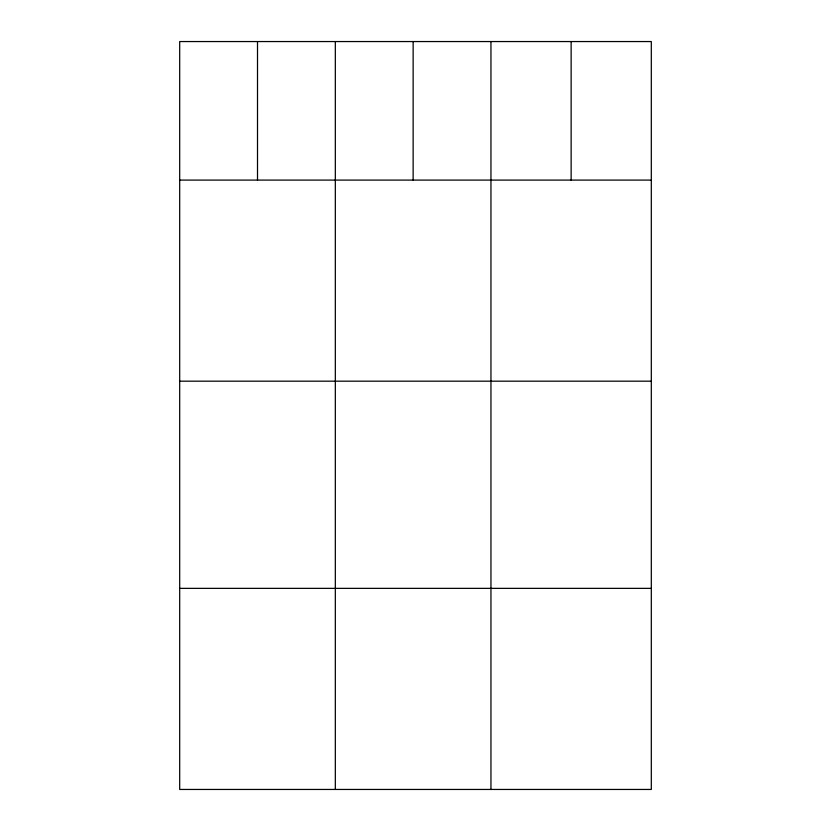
<?xml version="1.0" encoding="UTF-8"?>
<svg xmlns="http://www.w3.org/2000/svg" width="831" height="831" viewBox="0 0 831 831"><rect width="100%" height="100%" fill="white"/><g stroke="black" fill="none" stroke-linecap="round" stroke-linejoin="round"><path stroke-width="1.25" d="M651.307 180.088L651.307 789.45L179.693 789.45L179.693 41.55L651.307 41.55L651.307 180.088L179.693 180.088M179.693 381.18L651.307 381.18M179.693 588.358L651.307 588.358M571.136 41.55L571.136 180.088M490.955 41.55L490.955 789.45M413.142 41.55L413.142 180.088M335.329 41.55L335.329 789.45M257.506 41.55L257.506 180.088"/></g></svg>
